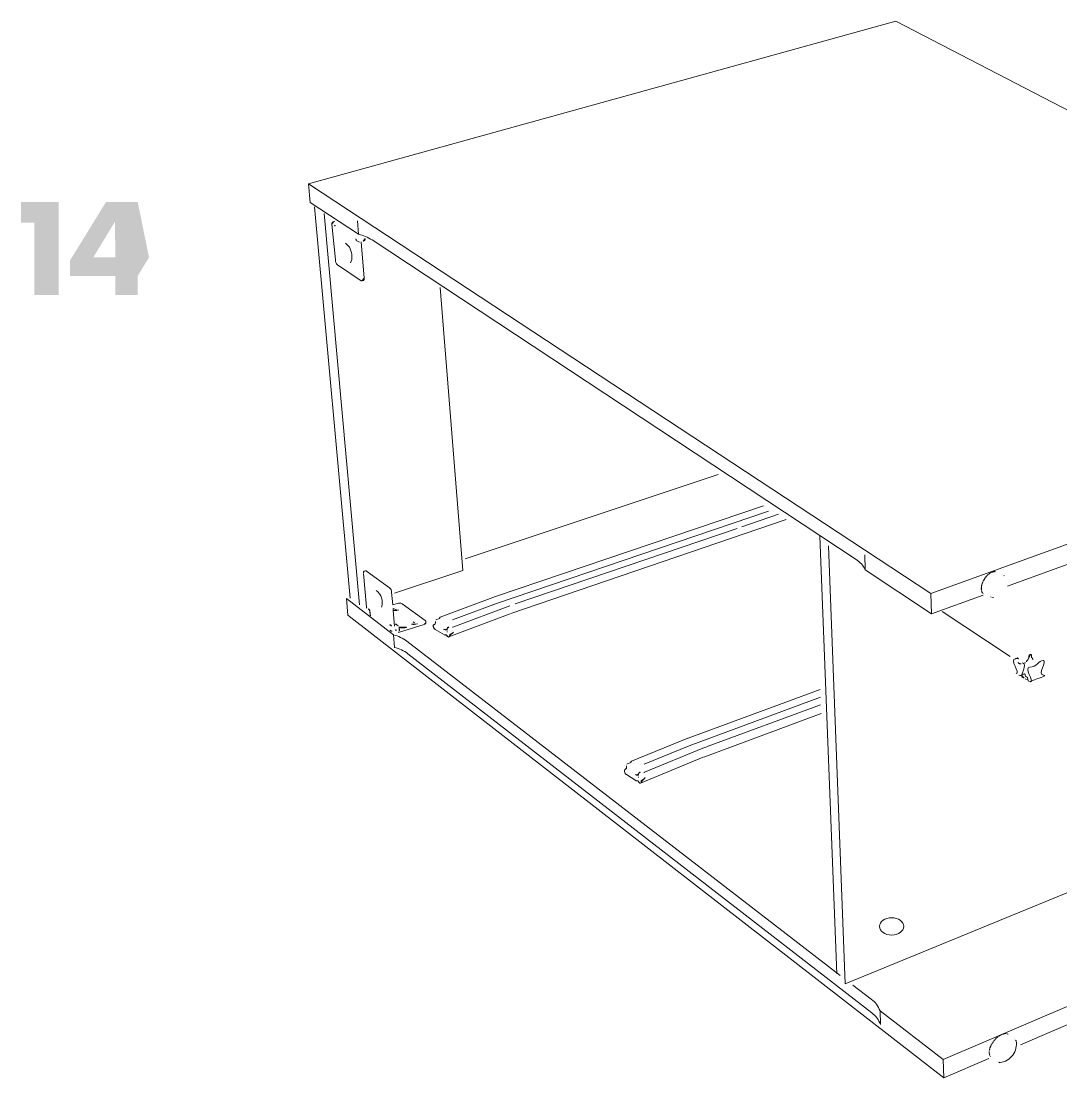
# Model space of a CAD drawing. Header units: metres. Extents: x -27.1 to 47.9, y -10.7 to 6.6.
# Drawn here: x 8.579 to 10.087, y -3.138 to -1.604 of the extents above; entities that cross this region are included whole.
import ezdxf

# ---------------------------------------------------------------- set-up
doc = ezdxf.new("R2010")
doc.units = ezdxf.units.M
doc.header["$MEASUREMENT"] = 0
doc.layers.add('PDF_Working_Num_Penna__7_Num_Penna__7_Num_Penna__7_Num_Penna__7_Num_Penna__7_Num_Penna__7', color=7, linetype='Continuous', lineweight=18)

msp = doc.modelspace()

# ---------------------------------------------------------------- hatches: boundary and pattern name
at = {"layer": 'PDF_Working_Num_Penna__7_Num_Penna__7_Num_Penna__7_Num_Penna__7_Num_Penna__7_Num_Penna__7', "linetype": 'Continuous', "lineweight": 18}
msp.add_hatch(color=7, dxfattribs=at).paths.add_polyline_path([(8.598, -1.8966), (8.598, -2.002), (8.6332, -2.002), (8.6332, -1.8668), (8.5787, -1.8668), (8.5787, -1.8966)])
h = msp.add_hatch(color=7, dxfattribs=at)
h.paths.add_polyline_path([(8.7018, -1.8668), (8.6497, -1.9516), (8.6497, -1.9741), (8.7153, -1.9741), (8.7153, -2.002), (8.7479, -2.002), (8.7479, -1.9741), (8.7642, -1.9472), (8.7479, -1.8668)])
h.paths.add_polyline_path([(8.6834, -1.9472), (8.7149, -1.8952), (8.7153, -1.9472)], flags=0)

# ---------------------------------------------------------------- linework, layer by layer
at = {"layer": 'PDF_Working_Num_Penna__7_Num_Penna__7_Num_Penna__7_Num_Penna__7_Num_Penna__7_Num_Penna__7', "color": 7, "linetype": 'Continuous', "lineweight": 18, "flags": 128}
for points in [[(9.8995, -2.4645), (9.8035, -2.4007, 0.15693), (9.7902, -2.3859), (9.088, -1.9219, 0.078393), (9.0684, -1.9137), (8.9979, -1.8675), (8.9958, -1.8405), (9.8478, -1.6043), (10.8137, -2.1046), (10.8127, -2.1328)], [(9.0297, -1.8988), (9.0347, -1.9507, 0.199935), (9.0378, -1.958), (9.0719, -1.9812)], [(9.0566, -1.9551, 0.177239), (9.0584, -1.9456, 0.245201), (9.0494, -1.9266)], [(9.0763, -2.4029), (9.0786, -2.4021), (9.0789, -2.4021), (9.0792, -2.4021), (9.0795, -2.4023), (9.0798, -2.4025), (9.1133, -2.4267, -0.193608), (9.1163, -2.4332), (9.1179, -2.4516), (9.1245, -2.4495, -0.206894), (9.1316, -2.4499), (9.1652, -2.4742), (9.1655, -2.4746), (9.1658, -2.4749), (9.1658, -2.4753), (9.1661, -2.4776)], [(10.787, -2.7394), (9.9166, -3.1115), (9.825, -3.0407), (9.8257, -3.0605, 0.149092), (9.813, -3.0439), (9.14, -2.5225, 0.095615), (9.1205, -2.5133), (9.119, -2.4952, -0.096087), (9.1385, -2.5043), (9.7673, -2.9894)], [(9.825, -3.0407, 0.155147), (9.8123, -3.0241), (9.7854, -3.0034)], [(10.0218, -3.0833), (10.0222, -3.0837), (10.0224, -3.0839), (10.0226, -3.0843, -0.430067), (9.999, -3.116), (9.9983, -3.1158), (9.9979, -3.1158)]]:
    msp.add_lwpolyline(points, format="xyb", dxfattribs=at)
for points in [[(9.8986, -2.4349), (8.9958, -1.8405)], [(9.0563, -2.4418), (9.0046, -1.8738)], [(9.0185, -1.8833), (9.0697, -2.4515)], [(9.0669, -1.8941), (9.0684, -1.9137)], [(9.0719, -1.9252), (9.0765, -1.9768)], [(9.2194, -2.4015), (9.1869, -1.9908)], [(10.8137, -2.1046), (9.8986, -2.4349), (9.8995, -2.4645)], [(10.0102, -2.4245), (10.727, -2.1638)], [(9.5903, -2.2626), (9.2231, -2.385)], [(9.6632, -2.3154), (9.2684, -2.4495), (9.2046, -2.4735)], [(9.2668, -2.4395), (9.6558, -2.3078)], [(9.2892, -2.4643), (9.6888, -2.3278)], [(9.6246, -2.3382), (9.6778, -2.3201)], [(9.2956, -2.4502), (9.6175, -2.3406)], [(9.7377, -2.352), (9.7625, -2.9871)], [(9.7744, -3.0019), (9.7504, -2.3661)], [(9.803, -2.3788), (9.8035, -2.4007)], [(9.0805, -2.4564), (9.0802, -2.4562), (9.08, -2.4559), (9.0798, -2.4555), (9.0798, -2.4551), (9.0754, -2.4059)], [(9.1203, -2.4346), (9.2194, -2.4015)], [(9.8995, -2.4645), (9.9746, -2.4374)], [(9.0507, -2.4425), (9.119, -2.4952)], [(9.0529, -2.4664), (9.0507, -2.4425)], [(9.2668, -2.4395), (9.1867, -2.4696)], [(9.2053, -2.4842), (9.288, -2.4529)], [(9.9828, -3.11), (9.9174, -3.1382), (9.0529, -2.4664)], [(9.1206, -2.4826), (9.1186, -2.4598)], [(9.1994, -2.4982), (9.2884, -2.4645)], [(10.0141, -2.5264), (9.9152, -2.4614)], [(9.1634, -2.4799), (9.1277, -2.4914)], [(9.1931, -2.4951), (9.1795, -2.4872), (9.179, -2.4869), (9.1786, -2.4865), (9.1781, -2.486), (9.1777, -2.4855), (9.1774, -2.4849), (9.1771, -2.4843), (9.1769, -2.4836), (9.1768, -2.483), (9.1767, -2.4824), (9.1766, -2.4816)], [(9.5464, -2.6449), (9.7382, -2.5743)], [(9.7385, -2.5857), (9.548, -2.656), (9.4826, -2.6828)], [(9.5758, -2.6568), (9.7385, -2.5966)], [(9.5693, -2.6725), (9.7397, -2.6092)], [(9.5463, -2.6449), (9.4642, -2.6784)], [(9.4833, -2.6946), (9.5681, -2.6597), (9.5752, -2.6571)], [(9.4774, -2.7102), (9.5685, -2.6727)], [(9.4709, -2.7067), (9.4569, -2.698), (9.4564, -2.6977), (9.456, -2.6972), (9.4555, -2.6967), (9.4551, -2.6961), (9.4548, -2.6954), (9.4545, -2.6947), (9.4542, -2.694), (9.4541, -2.6933), (9.454, -2.6926), (9.454, -2.6918)], [(10.5137, -2.6983), (9.7744, -3.0019)], [(10.7028, -2.8002), (10.0288, -3.0902)], [(9.9174, -3.1382), (9.9166, -3.1115)]]:
    msp.add_lwpolyline(points, dxfattribs=at)
for points in [[(9.0318, -1.8954), (9.0313, -1.8956), (9.0308, -1.8959), (9.0304, -1.8964), (9.03, -1.8969), (9.0298, -1.8976), (9.0297, -1.8982), (9.0297, -1.8988)], [(9.0318, -1.8954), (9.0339, -1.8948)], [(9.0336, -1.9014), (9.0338, -1.9015), (9.034, -1.9015), (9.0342, -1.9013), (9.0342, -1.901), (9.0343, -1.9006)], [(9.0645, -1.9202), (9.0645, -1.9207), (9.0646, -1.9212), (9.0648, -1.9217), (9.065, -1.9221), (9.0652, -1.9225), (9.0655, -1.9227)], [(9.0695, -1.9253), (9.0659, -1.923)], [(9.0719, -1.9252), (9.0719, -1.925), (9.072, -1.9248), (9.0722, -1.9246), (9.0723, -1.9245)], [(9.075, -1.9238), (9.0757, -1.9235), (9.0762, -1.9231), (9.0768, -1.9226), (9.0772, -1.922), (9.0776, -1.9213), (9.0778, -1.9206), (9.0779, -1.9198)], [(9.073, -1.9815), (9.0753, -1.9808), (9.0757, -1.9806), (9.0759, -1.9804), (9.0762, -1.9799), (9.0763, -1.9795), (9.0765, -1.9789), (9.0765, -1.9782), (9.0765, -1.9775)], [(9.0719, -1.9812), (9.0723, -1.9815), (9.0726, -1.9815)], [(9.0763, -2.4029), (9.076, -2.403), (9.0758, -2.4033), (9.0756, -2.4037), (9.0754, -2.4041), (9.0754, -2.4047), (9.0753, -2.4053)], [(9.9822, -2.4073), (9.982, -2.4074), (9.9818, -2.4075), (9.9816, -2.4077), (9.9815, -2.408), (9.9811, -2.4084)], [(9.9838, -2.406), (9.9836, -2.406), (9.9834, -2.4062), (9.9832, -2.4064), (9.9831, -2.4066), (9.9827, -2.407)], [(9.9854, -2.405), (9.9851, -2.4051), (9.9849, -2.4052), (9.9848, -2.4055), (9.9843, -2.4058)], [(9.987, -2.4042), (9.9868, -2.4042), (9.9866, -2.4043), (9.9864, -2.4046), (9.986, -2.4048)], [(9.9886, -2.4036), (9.9882, -2.4037), (9.9881, -2.4039), (9.9876, -2.4041)], [(9.9901, -2.4033), (9.9898, -2.4035), (9.9896, -2.4036), (9.9893, -2.4037)], [(9.9915, -2.4034), (9.9912, -2.4034), (9.9908, -2.4036)], [(9.9915, -2.4034), (9.9925, -2.4037), (9.9927, -2.4036)], [(10.0032, -2.4081), (10.0031, -2.4079)], [(9.9727, -2.4229), (9.9725, -2.4231), (9.9725, -2.4233), (9.9725, -2.4235), (9.9726, -2.4237), (9.9724, -2.4243)], [(9.9727, -2.4228), (9.9729, -2.4222)], [(9.9731, -2.4216), (9.973, -2.4214), (9.9731, -2.4212), (9.9732, -2.4208)], [(9.9742, -2.4185), (9.974, -2.4187), (9.9738, -2.419), (9.9738, -2.4192), (9.9738, -2.4194), (9.9736, -2.4201)], [(9.9752, -2.4164), (9.975, -2.4166), (9.9748, -2.4168), (9.9747, -2.4171), (9.9747, -2.4173), (9.9745, -2.4179)], [(9.9764, -2.4143), (9.9762, -2.4145), (9.976, -2.4147), (9.9759, -2.415), (9.9759, -2.4152), (9.9755, -2.4158)], [(9.9776, -2.4124), (9.9774, -2.4124), (9.9773, -2.4126), (9.9771, -2.4129), (9.9771, -2.4132), (9.9767, -2.4137)], [(9.9791, -2.4105), (9.9789, -2.4106), (9.9787, -2.4108), (9.9785, -2.411), (9.9785, -2.4113), (9.978, -2.4118)], [(9.9796, -2.41), (9.9793, -2.4102)], [(9.9806, -2.4088), (9.9804, -2.4089), (9.9802, -2.409), (9.98, -2.4093), (9.98, -2.4095), (9.9798, -2.4097)], [(10.0049, -2.4092), (10.0052, -2.4093)], [(9.9722, -2.4269), (9.972, -2.4271), (9.972, -2.4274), (9.972, -2.4276), (9.9721, -2.4277), (9.9721, -2.4283)], [(9.9722, -2.4295), (9.972, -2.4294), (9.972, -2.4292), (9.972, -2.429)], [(9.9723, -2.4249), (9.9722, -2.4251), (9.9721, -2.4254), (9.9721, -2.4256), (9.9722, -2.4258), (9.9722, -2.4263)], [(9.9722, -2.4295), (9.9723, -2.43)], [(9.9724, -2.4312), (9.9723, -2.4308)], [(9.9724, -2.4312), (9.9727, -2.4316)], [(9.9729, -2.4327), (9.9727, -2.4325), (9.9727, -2.4323)], [(9.9729, -2.4327), (9.9731, -2.4328), (9.9733, -2.4331)], [(9.9736, -2.4339), (9.9734, -2.4338), (9.9734, -2.4336)], [(9.9736, -2.4339), (9.9739, -2.4341), (9.9741, -2.4343)], [(9.9744, -2.435), (9.9742, -2.4347)], [(9.9754, -2.4357), (9.9753, -2.4356)], [(9.9861, -2.4401), (9.9859, -2.4402)], [(9.9886, -2.4409), (9.9882, -2.4409)], [(9.9896, -2.4409), (9.9889, -2.4409)], [(9.9896, -2.4409), (9.9898, -2.4409)], [(9.0832, -2.4576), (9.0829, -2.4575), (9.0828, -2.4575), (9.0826, -2.4578), (9.0828, -2.458), (9.0829, -2.4582), (9.0831, -2.4583)], [(9.0846, -2.4601), (9.0845, -2.4597), (9.0844, -2.4593), (9.0843, -2.459), (9.0841, -2.4586), (9.0838, -2.4586), (9.0834, -2.4585)], [(9.0841, -2.4586), (9.084, -2.4583), (9.0838, -2.4581), (9.0836, -2.4579)], [(9.0846, -2.4601), (9.0852, -2.4669), (9.0855, -2.4674), (9.0858, -2.4677)], [(9.1184, -2.4568), (9.1186, -2.4598), (9.1196, -2.4599), (9.1206, -2.4599), (9.1217, -2.4599), (9.1227, -2.4598), (9.1238, -2.4596), (9.1248, -2.4594)], [(9.1257, -2.4591), (9.1262, -2.459)], [(9.1144, -2.4805), (9.1142, -2.4804), (9.114, -2.4804), (9.1138, -2.4805), (9.1138, -2.4807), (9.1137, -2.481)], [(9.1144, -2.4805), (9.1149, -2.4808), (9.1151, -2.4811), (9.1152, -2.4813), (9.1154, -2.4814), (9.1156, -2.4818), (9.1158, -2.4822), (9.116, -2.4823), (9.1161, -2.4825), (9.1163, -2.4827)], [(9.126, -2.4819), (9.1234, -2.48), (9.1231, -2.4798), (9.1226, -2.4797), (9.1221, -2.4796), (9.1216, -2.4796)], [(9.127, -2.4837), (9.1274, -2.4884), (9.1274, -2.4887), (9.1276, -2.4889)], [(9.1475, -2.4763), (9.1495, -2.4775)], [(9.1661, -2.4776), (9.166, -2.478), (9.1658, -2.4783), (9.1656, -2.4787), (9.1652, -2.479), (9.1647, -2.4794), (9.1641, -2.4797)], [(9.1795, -2.4789), (9.1768, -2.4812), (9.1767, -2.4815)], [(9.1798, -2.4786), (9.1798, -2.4782), (9.1798, -2.4777), (9.1798, -2.4772), (9.1798, -2.4767), (9.1798, -2.4763), (9.1798, -2.4759), (9.1798, -2.4756)], [(9.1803, -2.4735), (9.1859, -2.4713)], [(9.1867, -2.4696), (9.1864, -2.4698), (9.1862, -2.47), (9.1861, -2.4702), (9.186, -2.4705), (9.1859, -2.4709)], [(9.1969, -2.4859), (9.1974, -2.4849), (9.1976, -2.4846), (9.198, -2.4843), (9.1984, -2.484), (9.1988, -2.4839), (9.1993, -2.4838)], [(9.2053, -2.4842), (9.205, -2.4842), (9.2048, -2.4842), (9.2045, -2.4842)], [(9.1144, -2.4883), (9.1146, -2.4887), (9.1149, -2.4891)], [(9.1152, -2.4893), (9.1156, -2.4896), (9.116, -2.4897), (9.1165, -2.4898), (9.1171, -2.4897)], [(9.1214, -2.4884), (9.1218, -2.4883), (9.1223, -2.4883), (9.1228, -2.4883), (9.1231, -2.4887)], [(9.1228, -2.4883), (9.1226, -2.4878), (9.1225, -2.4872)], [(9.126, -2.491), (9.1265, -2.4912), (9.1271, -2.4914)], [(9.1925, -2.4872), (9.1918, -2.487)], [(9.1931, -2.4951), (9.1935, -2.4952), (9.1939, -2.4954), (9.1943, -2.4954)], [(9.1967, -2.4867), (9.1968, -2.4881), (9.1958, -2.488), (9.1949, -2.4879), (9.194, -2.4877), (9.1932, -2.4875)], [(9.1946, -2.4953), (9.1954, -2.495), (9.1951, -2.495)], [(9.1946, -2.4953), (9.1947, -2.4952)], [(9.1982, -2.498), (9.1978, -2.4977), (9.1974, -2.4973), (9.197, -2.4969), (9.1966, -2.4964), (9.1963, -2.4959), (9.1961, -2.4956), (9.1959, -2.4953), (9.1956, -2.4951)], [(9.1967, -2.4867), (9.1967, -2.4863)], [(9.1968, -2.4911), (9.1968, -2.4908), (9.1968, -2.4905), (9.1968, -2.4902)], [(9.1982, -2.498), (9.1986, -2.4982), (9.199, -2.4983), (9.1994, -2.4983)], [(9.1998, -2.4982), (9.2001, -2.4981), (9.2003, -2.4978), (9.2005, -2.4975), (9.2007, -2.4971), (9.2007, -2.4966)], [(9.2051, -2.4924), (9.2007, -2.496), (9.2007, -2.4958), (9.2006, -2.4955), (9.2005, -2.4953)], [(9.2051, -2.4924), (9.2054, -2.4921), (9.2057, -2.4918), (9.2058, -2.4915), (9.206, -2.4912)], [(10.0222, -2.5293), (10.0243, -2.5286), (10.026, -2.5297)], [(10.0407, -2.5296), (10.0415, -2.5239), (10.0438, -2.5233)], [(10.035, -2.5358), (10.0339, -2.5361), (10.0329, -2.5368)], [(9.4574, -2.683), (9.4576, -2.6827)], [(9.4577, -2.6827), (9.4635, -2.6803)], [(9.4642, -2.6784), (9.464, -2.6786), (9.4638, -2.6788), (9.4636, -2.679), (9.4636, -2.6794), (9.4635, -2.6798)], [(9.457, -2.6888), (9.4542, -2.6913), (9.454, -2.6916)], [(9.4572, -2.6884), (9.4571, -2.6886)], [(9.4573, -2.6884), (9.4573, -2.6879), (9.4573, -2.6874), (9.4573, -2.6868), (9.4573, -2.6863), (9.4573, -2.6858), (9.4573, -2.6854), (9.4573, -2.685)], [(9.4702, -2.698), (9.4695, -2.6977)], [(9.4745, -2.6974), (9.4746, -2.699), (9.4736, -2.6989), (9.4727, -2.6987), (9.4718, -2.6986), (9.471, -2.6984)], [(9.4745, -2.6974), (9.4745, -2.697)], [(9.4747, -2.6965), (9.4753, -2.6954), (9.4755, -2.695), (9.4758, -2.6947), (9.4762, -2.6945), (9.4767, -2.6943), (9.4772, -2.6942)], [(9.4833, -2.6946), (9.4831, -2.6947), (9.4828, -2.6947), (9.4825, -2.6947)], [(9.4709, -2.7067), (9.4713, -2.7069), (9.4717, -2.7071), (9.472, -2.7071)], [(9.4724, -2.707), (9.4732, -2.7067), (9.4729, -2.7067)], [(9.4724, -2.707), (9.4725, -2.7069)], [(9.476, -2.71), (9.4756, -2.7096), (9.4752, -2.7092), (9.4748, -2.7088), (9.4745, -2.7083), (9.4741, -2.7077), (9.4739, -2.7073), (9.4737, -2.707), (9.4734, -2.7068)], [(9.4746, -2.7023), (9.4746, -2.7019), (9.4747, -2.7016), (9.4747, -2.7014)], [(9.476, -2.71), (9.4765, -2.7102), (9.4769, -2.7103), (9.4773, -2.7103)], [(9.4777, -2.7102), (9.478, -2.7101), (9.4782, -2.7098), (9.4784, -2.7094), (9.4786, -2.709), (9.4787, -2.7085)], [(9.4832, -2.7038), (9.4787, -2.7078), (9.4786, -2.7075), (9.4786, -2.7072), (9.4784, -2.7069)], [(9.4832, -2.7038), (9.4834, -2.7034), (9.4837, -2.7031), (9.4839, -2.7027), (9.484, -2.7024)], [(9.9932, -3.0812), (9.993, -3.0813), (9.9928, -3.0814), (9.9926, -3.0818), (9.9924, -3.082), (9.9919, -3.0826)], [(9.9951, -3.0795), (9.9949, -3.0795), (9.9946, -3.0797), (9.9944, -3.0799), (9.9943, -3.0802), (9.9937, -3.0807)], [(9.9958, -3.0789), (9.9954, -3.0792)], [(9.9971, -3.0779), (9.9969, -3.0779), (9.9966, -3.0781), (9.9964, -3.0783), (9.9963, -3.0786), (9.996, -3.0787)], [(9.9991, -3.0766), (9.9989, -3.0766), (9.9987, -3.0767), (9.9984, -3.0768), (9.9982, -3.0771), (9.9977, -3.0775)], [(10.0011, -3.0755), (10.0009, -3.0755), (10.0006, -3.0756), (10.0004, -3.0757), (10.0002, -3.076), (9.9996, -3.0763)], [(10.0029, -3.0747), (10.0026, -3.0747), (10.0024, -3.0748), (10.0022, -3.075), (10.0016, -3.0753)], [(10.0048, -3.0741), (10.0046, -3.0741), (10.0043, -3.0742), (10.0041, -3.0744), (10.0036, -3.0745)], [(10.0065, -3.0738), (10.0062, -3.0739), (10.0059, -3.074), (10.0054, -3.0742)], [(10.0082, -3.0738), (10.0078, -3.0739), (10.0076, -3.074), (10.0072, -3.074)], [(10.0097, -3.0742), (10.0093, -3.0742), (10.0091, -3.0743), (10.0089, -3.0742)], [(10.0097, -3.0742), (10.0105, -3.0748), (10.0108, -3.0747)], [(10.0206, -3.0821), (10.0205, -3.0819)], [(9.9842, -3.0963), (9.9839, -3.0966), (9.9839, -3.0968), (9.9838, -3.0971), (9.984, -3.0973), (9.9838, -3.0979)], [(9.9848, -3.0941), (9.9846, -3.0944), (9.9845, -3.0947), (9.9845, -3.0949), (9.9845, -3.0951), (9.9843, -3.0957)], [(9.9856, -3.092), (9.9855, -3.0922), (9.9853, -3.0924), (9.9853, -3.0927), (9.9853, -3.0929), (9.9851, -3.0935)], [(9.9857, -3.0919), (9.9861, -3.0912)], [(9.9864, -3.0906), (9.9864, -3.0904), (9.9865, -3.0901), (9.9867, -3.0898)], [(9.9883, -3.0874), (9.988, -3.0876), (9.9877, -3.0878), (9.9876, -3.0881), (9.9877, -3.0884), (9.9872, -3.089)], [(9.9897, -3.0852), (9.9895, -3.0854), (9.9893, -3.0856), (9.9891, -3.0859), (9.9891, -3.0861), (9.9887, -3.0868)], [(9.9914, -3.0831), (9.9912, -3.0833), (9.991, -3.0834), (9.9907, -3.0838), (9.9907, -3.084), (9.9902, -3.0846)], [(9.9834, -3.1012), (9.9834, -3.1008)], [(9.9834, -3.1012), (9.9836, -3.1018)], [(9.9836, -3.0993), (9.9835, -3.0992), (9.9835, -3.099), (9.9836, -3.0987)], [(9.9836, -3.103), (9.9835, -3.1029), (9.9835, -3.1026)], [(9.9836, -3.0993), (9.9836, -3.0999)], [(9.9836, -3.103), (9.9838, -3.1032), (9.9839, -3.1036)], [(9.984, -3.1046), (9.9839, -3.1044), (9.9839, -3.1042)], [(9.984, -3.1046), (9.9843, -3.1048), (9.9845, -3.1052)], [(9.9846, -3.1059), (9.9845, -3.1057)], [(9.9855, -3.1071), (9.9854, -3.1069)], [(9.9955, -3.1143), (9.9953, -3.1144)], [(9.9979, -3.1158), (9.9975, -3.1156)], [(9.999, -3.116), (9.9992, -3.1161)]]:
    msp.add_lwpolyline(points, close=True, dxfattribs=at)
for points in [[(9.127, -2.4841), (9.1276, -2.4843), (9.1283, -2.4846), (9.129, -2.4848, 0.125687), (9.1373, -2.4843), (9.1377, -2.4841)], [(9.1449, -2.4796, 0.122608), (9.1533, -2.4791), (9.1537, -2.479)]]:
    msp.add_lwpolyline(points, format="xyb", close=True, dxfattribs=at)
at = {"layer": 'PDF_Working_Num_Penna__7_Num_Penna__7_Num_Penna__7_Num_Penna__7_Num_Penna__7_Num_Penna__7', "color": 7, "linetype": 'Continuous', "lineweight": 18}
msp.add_arc((9.0813, -2.4481), 0.0215, 342.0322, 54.2391, dxfattribs=at)
msp.add_ellipse((9.8418, -2.9183), major_axis=(0.0176, 0), ratio=0.717322, dxfattribs=at)
for points in [[(10.0227, -2.5514), (10.0291, -2.5514), (10.0119, -2.5299), (10.0218, -2.5299)], [(10.0218, -2.5299), (10.0221, -2.5299), (10.0219, -2.5293), (10.0222, -2.5293)], [(10.0396, -2.5311), (10.0396, -2.5311), (10.0399, -2.5296), (10.0407, -2.5296)], [(10.0447, -2.5238), (10.0447, -2.5238), (10.044, -2.529), (10.0462, -2.529)], [(10.0462, -2.529), (10.0462, -2.529), (10.0464, -2.5308), (10.0471, -2.5308)], [(10.0255, -2.5346), (10.0255, -2.5346), (10.0257, -2.5374), (10.03, -2.5374)], [(10.0312, -2.5358), (10.041, -2.5358), (10.0259, -2.557), (10.0322, -2.557)], [(10.0268, -2.5367), (10.0268, -2.5367), (10.0275, -2.5366), (10.0286, -2.5366)], [(10.0434, -2.5634), (10.0498, -2.5634), (10.0325, -2.542), (10.0424, -2.542)], [(10.0363, -2.5359), (10.0363, -2.5359), (10.0343, -2.5358), (10.035, -2.5358)], [(10.0375, -2.5341), (10.0375, -2.5341), (10.0371, -2.5323), (10.0386, -2.5323)], [(10.0386, -2.5323), (10.0398, -2.5323), (10.0396, -2.5311), (10.0396, -2.5311)], [(10.0424, -2.542), (10.0524, -2.542), (10.0552, -2.5324), (10.0616, -2.5324)], [(10.0616, -2.5324), (10.0681, -2.5324), (10.0526, -2.5538), (10.0625, -2.5538)], [(10.0294, -2.5545), (10.0305, -2.5545), (10.0264, -2.5536), (10.0264, -2.5536)], [(10.0343, -2.5579), (10.0343, -2.5579), (10.0282, -2.5526), (10.0314, -2.5526)], [(10.0314, -2.5526), (10.0347, -2.5526), (10.0333, -2.5515), (10.0348, -2.5515)], [(10.0348, -2.5515), (10.0363, -2.5515), (10.0349, -2.5561), (10.0375, -2.5561)], [(10.0356, -2.559), (10.0356, -2.559), (10.0371, -2.5601), (10.0388, -2.5601)], [(10.0625, -2.5538), (10.0725, -2.5538), (10.0369, -2.5634), (10.0434, -2.5634)], [(10.0375, -2.5561), (10.0401, -2.5561), (10.0384, -2.5628), (10.0421, -2.5628)]]:
    msp.add_open_spline(points, degree=3, dxfattribs=at)

doc.saveas('drawing.dxf')
